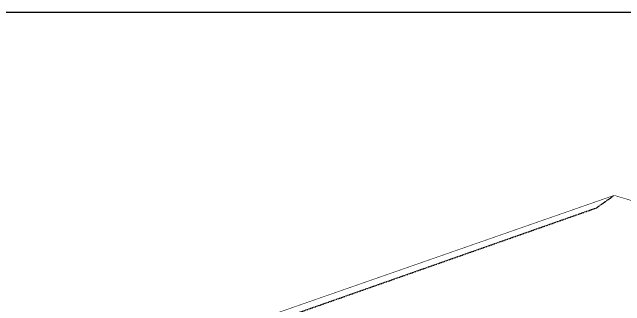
# Model space of a CAD drawing. Header units: millimetres. Extents: x 0 to 2669304, y -3314102 to 0.
# Drawn here: x 2512062 to 2518579, y -3176578 to -3173461 of the extents above; entities that cross this region are included whole.
import ezdxf

# ---------------------------------------------------------------- set-up
doc = ezdxf.new("R2010")
doc.units = ezdxf.units.MM
doc.header["$LTSCALE"] = 0.4
doc.header["$MEASUREMENT"] = 0
doc.linetypes.add('HIDDEN', pattern=[0.375, 0.25, -0.125])
for name, color, linetype in [('COL', 4, 'Continuous'), ('FINALASSY', 7, 'Continuous'), ('TRIMS', 144, 'Continuous')]:
    doc.layers.add(name, color=color, linetype=linetype)

msp = doc.modelspace()

# ---------------------------------------------------------------- linework, layer by layer
at = {"layer": 'COL'}
msp.add_line((2461913.4555, -3173460.8533), (2522931.5932, -3173460.8533), dxfattribs=at)
at = {"layer": 'FINALASSY', "color": 5, "linetype": 'HIDDEN'}
msp.add_lwpolyline([(2512736.3395, -3177483.1506), (2518276.4664, -3175538.6958)], dxfattribs=at)
at = {"layer": 'TRIMS', "const_width": 5.8527}
for points in [[(2512608.8693, -3177444.9812), (2518466.8719, -3175405.3125)], [(2518466.8719, -3175405.3125), (2521260.7328, -3176241.9006), (2521260.7328, -3177962.6084), (2520586.2393, -3178352.0274), (2520586.2393, -3179044.6751), (2520822.3339, -3179080.6176), (2520346.5476, -3179489.5475), (2520586.2393, -3179486.2174), (2520586.2393, -3180475.5162)]]:
    msp.add_lwpolyline(points, dxfattribs=at)
at = {"layer": 'TRIMS', "linetype": 'HIDDEN'}
msp.add_lwpolyline([(2518276.4664, -3175538.6958), (2518466.8719, -3175405.3125)], dxfattribs=at)

doc.saveas('drawing.dxf')
